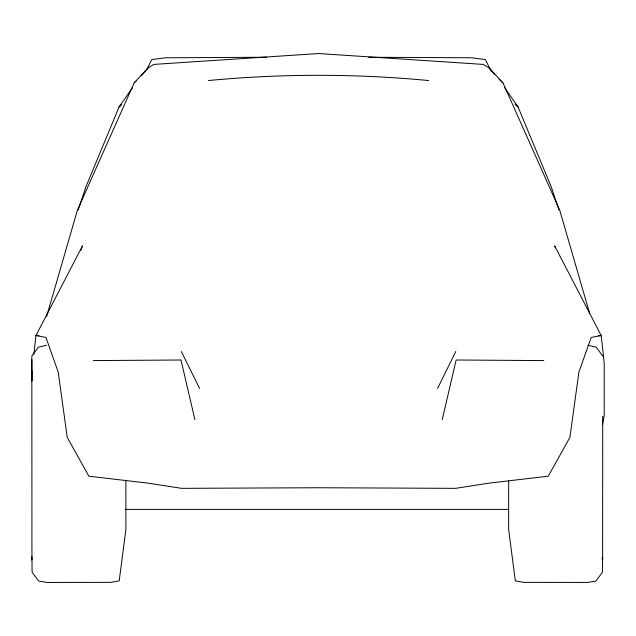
<?xml version="1.0" encoding="UTF-8"?>
<svg xmlns="http://www.w3.org/2000/svg" width="636" height="636" viewBox="0 0 636 636"><rect width="100%" height="100%" fill="white"/><g stroke="black" fill="none" stroke-linecap="round" stroke-linejoin="round"><path stroke-width="0.95" d="M508.681 480.88L508.625 529.335L515.343 580.891L523.881 582.353L587.577 582.457L595.916 581.034L602.435 572.225L602.618 556.77M602.713 416.183L602.61 560.038L602.053 558.162M31.848 359.73L31.808 381.083L31.864 370.526M33.899 354.236L35.926 335.577L82.489 245.862L80.78 250.505M602.523 424.26L604.2 415.554L604.2 363.069L601.211 335.577L554.648 245.862L555.331 247.714M442.243 419.625L456.147 360L543.82 360.588M46.595 316.569L77.369 210.293L134.18 82.839L147.973 67.996L153.848 64.411L318.572 53.543L483.288 64.411L489.171 67.996L502.957 82.839L559.767 210.293L589.723 313.723M78.228 209.936L85.971 186.666L119.083 106.967L132.566 87.577M146.956 69.3L151.766 59.553L165.591 57.781L266.397 57.248M437.576 388.437L455.789 351.509M141.2 75.835L147.973 67.996M121.158 104.853L119.083 106.967L121.214 104.9M134.18 82.839L136.136 81.058M46.659 345.253L38.327 347.216L31.848 356.049L31.935 560.038M208.457 80.549C281.716 73.561 355.421 73.561 428.68 80.549M93.317 360.588L180.99 360L194.894 419.625M368.777 57.256L471.546 57.781L485.371 59.553L491.056 71.073M38.907 335.577L35.926 335.577L45.951 337.438L58.25 372.171L67.225 437.393L88.881 476.197L148.156 483.145L181.451 488.337L318.572 487.748L455.686 488.337L488.989 483.145L548.256 476.197L569.912 437.393L578.887 372.171L591.186 337.438L601.211 335.577L598.23 335.577M125.443 509.388L508.713 509.388M587.887 345.253L596.218 347.216L602.697 356.049M499.045 79.277L502.957 82.839M515.216 104.217L518.054 106.967L551.166 186.666L558.909 209.936M515.287 104.145L518.054 106.967L504.579 87.577M489.171 67.996L494.705 74.404M181.347 351.509L199.561 388.437M31.927 556.77L32.11 572.225L38.629 581.034L46.969 582.457L110.664 582.353L119.202 580.891L125.92 529.335L125.864 480.88"/></g></svg>
